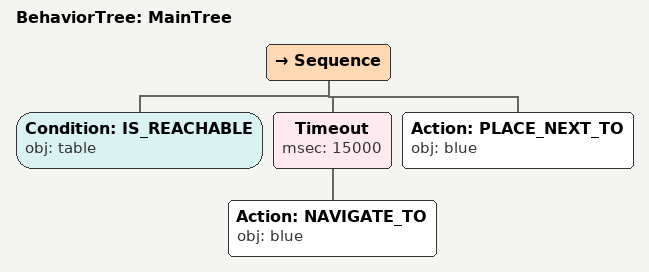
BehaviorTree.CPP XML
<root main_tree_to_execute="MainTree">
  <BehaviorTree ID="MainTree">
    <Sequence>
      <!-- Check table is reachable before NAVIGATE_TO -->
      <Condition ID="IS_REACHABLE" obj="table" />
      <!-- Timeout: NAVIGATE_TO table within 15s -->
      <Timeout msec="15000">
        <!-- Navigate to blue -->
        <Action ID="NAVIGATE_TO" obj="blue" />
      </Timeout>
      <!-- Place next to blue -->
      <Action ID="PLACE_NEXT_TO" obj="blue" />
    </Sequence>
  </BehaviorTree>
</root>
